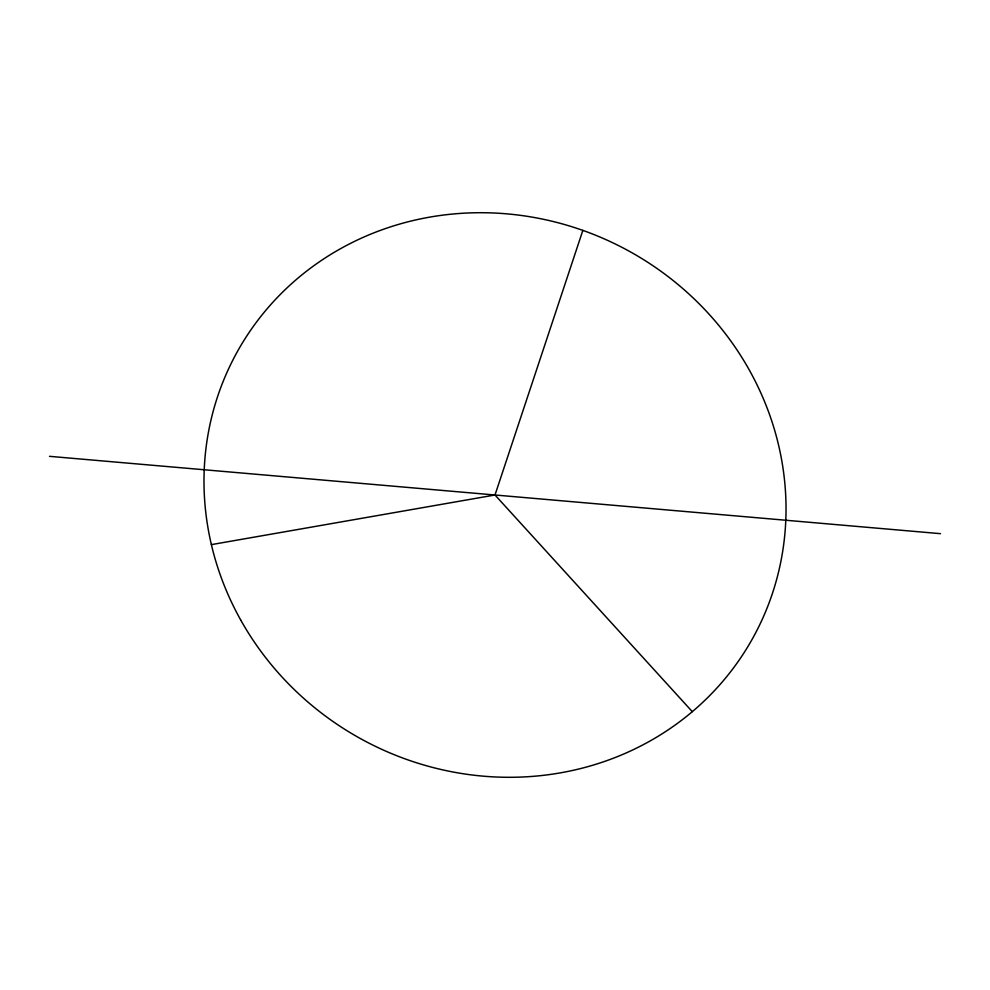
<?xml version="1.0" encoding="UTF-8"?>
<svg xmlns="http://www.w3.org/2000/svg" width="990" height="990" viewBox="0 0 990 990"><rect width="100%" height="100%" fill="white"/><g stroke="black" fill="none" stroke-linecap="round" stroke-linejoin="round"><path stroke-width="1.49" d="M692.307 711.662L495 495L582.85 230.385M211.377 544.624L495 495M49.5 456.328L940.5 533.672M240.595 619.789A294.859 278.289 29.1 0 0 744.591 651.903A294.859 278.289 29.1 0 0 499.826 213.32A294.859 278.289 29.1 0 0 240.595 619.789"/></g></svg>
